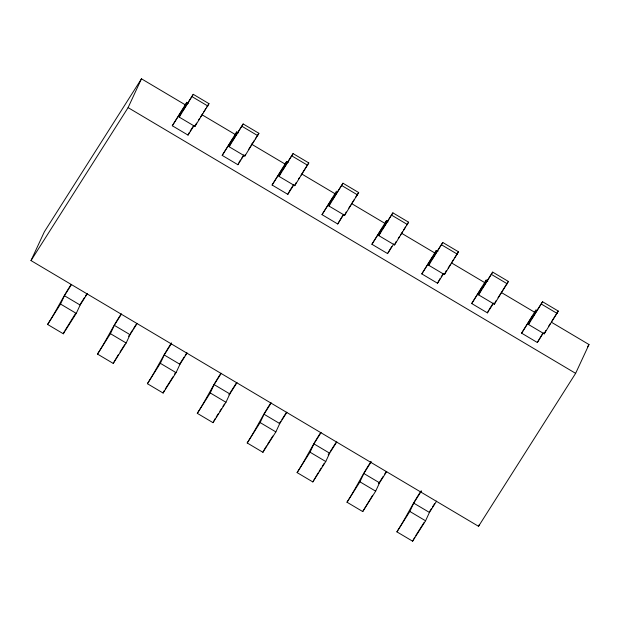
<?xml version="1.0" encoding="UTF-8"?>
<svg xmlns="http://www.w3.org/2000/svg" width="620" height="620" viewBox="0 0 620 620"><rect width="100%" height="100%" fill="white"/><g stroke="black" fill="none" stroke-linecap="round" stroke-linejoin="round"><path stroke-width="0.93" d="M551.567 322.315L589 344.542L575.624 373.356L478.532 526.31L31 260.578L44.377 231.764L141.469 78.81L185.558 104.989M31 260.578L128.092 107.624L141.469 78.81M87.327 293.717L80.135 305.04L76.26 313.387L63.318 333.785L47.601 324.454C56.025 311.426 62.628 297.406 71.168 284.44M47.601 324.454L60.543 304.056L64.418 295.709L71.61 284.379M63.318 333.785L64.426 331.398M75.555 313.418L64.937 330.584M194.184 125.387L188.023 135.098L172.306 125.759L186.791 102.308L188.441 103.284M186.791 102.308L182.916 110.647L193.269 94.333L208.987 103.664L194.936 126.449L179.219 117.11L183.094 108.771L172.306 125.759M179.219 117.11L193.269 94.333M188.023 135.098L189.123 132.711M194.936 126.449L196.486 123.109M137.229 323.346L130.037 334.676L126.162 343.015L113.22 363.413L97.503 354.082C105.927 341.054 112.53 327.035 121.07 314.069M97.503 354.082L110.445 333.684L114.32 325.337L121.512 314.014M113.22 363.413L118.467 354.501M244.086 155.016L237.917 164.726L222.2 155.395L236.685 131.936L238.344 132.912M236.685 131.936L232.81 140.283L243.172 123.961L258.889 133.3L244.83 156.077L229.121 146.746L232.988 138.4L222.2 155.395M229.121 146.746L243.172 123.961M237.917 164.726L238.661 163.138M244.83 156.077L245.605 154.403M187.132 352.974L179.94 364.304L176.065 372.651L163.114 393.041L147.397 383.71C155.992 370.411 162.719 356.089 171.484 342.883M147.397 383.71L160.347 363.312L164.222 354.973L171.415 343.643M163.114 393.041L164.222 390.654M174.577 374.341L175.351 372.674M293.988 184.644L287.82 194.355L272.103 185.024L286.587 161.564L288.246 162.549M286.587 161.564L282.712 169.911L293.074 153.597L308.791 162.928L294.733 185.706L279.015 176.375L282.89 168.028L272.103 185.024M279.015 176.375L293.074 153.597M287.82 194.355L288.928 191.968M294.733 185.706L296.283 182.365M237.026 382.602L229.834 393.933L225.959 402.279L213.017 422.67L197.3 413.339C205.731 400.311 212.335 386.291 220.867 373.325M197.3 413.339L210.25 392.948L214.117 384.601L221.309 373.271M213.017 422.67L215.156 418.655M322.005 214.652L336.49 191.192L332.615 199.539L342.969 183.225L358.685 192.556L344.635 215.334L328.918 206.003L332.793 197.656L322.005 214.652L337.722 223.983L343.883 214.272M328.918 206.003L342.969 183.225M337.722 223.983L342.945 215.117M344.635 215.334L346.185 211.994M286.928 412.23L279.736 423.561L275.861 431.907L262.919 452.298L247.202 442.967C255.626 429.947 262.229 415.919 270.769 402.954M247.202 442.967L260.144 422.577L264.019 414.23L271.211 402.899M262.919 452.298L264.027 449.918M393.785 243.9L387.624 253.611L371.907 244.28L386.392 220.821L388.043 221.805M386.392 220.821L382.517 229.167L392.871 212.854L408.588 222.185L394.537 244.962L378.82 235.631L382.695 227.284L371.907 244.28M378.82 235.631L392.871 212.854M387.988 252.821L391.817 246.365M394.537 244.962L396.087 241.622M336.831 441.858L329.638 453.189L325.763 461.536L312.813 481.926L297.104 472.595C305.528 459.575 312.131 445.548 320.672 432.582M297.104 472.595L310.047 452.205L313.922 443.858L321.113 432.528M312.813 481.926L318.068 473.021M443.688 273.529L437.518 283.239L421.802 273.908L436.286 250.449L437.945 251.433M436.286 250.449L432.411 258.796L442.773 242.482L458.49 251.813L444.432 274.59L428.714 265.259L432.589 256.913L421.802 273.908M428.714 265.259L442.773 242.482M437.518 283.239L440.169 278.426M444.432 274.59L446.369 270.421M386.733 471.487L379.541 482.817L375.666 491.164L362.716 511.562L346.999 502.223C355.593 488.932 362.32 474.61 371.086 461.404M346.999 502.223L359.949 481.833L363.824 473.486L371.016 462.156M362.716 511.562L372.628 495.31M493.582 303.157L487.421 312.868L471.704 303.537L486.189 280.077L487.839 281.062M486.189 280.077L482.314 288.424L492.675 272.11L508.385 281.441L494.334 304.219L478.617 294.887L482.492 286.541L471.704 303.537M478.617 294.887L492.675 272.11M487.421 312.868L488.529 310.488M494.334 304.219L495.884 300.886M436.627 501.115L429.435 512.446L425.56 520.792L412.618 541.19L396.901 531.859C405.496 518.56 412.222 504.238 420.988 491.032M396.901 531.859L409.843 511.461L413.718 503.114L421.43 490.978M412.618 541.19L414.757 537.176M521.606 333.165L536.091 309.706L532.216 318.052L542.57 301.738L558.287 311.07L544.236 333.847L528.519 324.516L532.394 316.169L521.606 333.165L537.323 342.496L543.484 332.785M528.519 324.516L542.57 301.738M537.323 342.496L542.546 333.63M544.236 333.847L545.786 330.514M478.532 526.31L479.338 524.559M80.197 304.304L84.312 297.825M85.343 296.205L86.885 293.772M190.154 131.091L193.758 125.418M198.633 119.986L199.663 118.35M200.702 116.723L202.771 113.46M203.81 111.825L205.879 108.562M206.917 106.927L208.987 103.664M128.557 336.365L129.58 334.746M130.611 333.126L132.672 329.887M133.695 328.259L136.268 324.206M239.026 162.339L240.568 159.906M241.599 158.286L243.66 155.047M120.017 352.051L124.682 344.712M248.527 149.614L254.223 140.639M255.262 139.004L258.889 133.3M179.482 364.374L184.117 357.081M185.14 355.462L186.69 353.028M289.439 191.161L293.554 184.675M165.261 389.027L173.026 376.79M298.429 179.242L299.468 177.607M301.018 175.166L308.791 162.928M228.865 394.816L236.584 382.656M216.194 417.02L218.263 413.757M219.821 411.316L221.371 408.867M222.929 406.418L224.479 403.969M348.851 208.056L350.92 204.794M351.959 203.159L354.028 199.896M355.578 197.447L358.685 192.556M279.287 423.631L280.829 421.205M281.86 419.585L286.487 412.285M264.538 449.097L266.615 445.834M267.646 444.207L272.823 436.046M398.234 238.499L399.264 236.871M400.303 235.236L402.372 231.973M403.411 230.346L405.48 227.075M406.518 225.447L408.588 222.185M328.158 454.886L329.181 453.267M330.212 451.639L335.87 442.726M441.2 276.807L443.261 273.56M319.099 471.386L321.175 468.123M322.206 466.496L324.283 463.233M448.128 268.127L450.717 264.05M451.755 262.415L453.825 259.152M454.863 257.525L458.49 251.813M378.572 483.701L383.199 476.408M384.741 473.975L386.291 471.549M489.041 309.675L493.156 303.188M498.031 297.755L508.385 281.441M429.497 511.709L431.559 508.47M432.589 506.85L434.643 503.603M415.795 535.54L424.08 522.49M548.452 326.57L550.521 323.307M551.56 321.679L558.287 311.07M587.45 346.983L589 344.542M192.161 96.72L207.878 106.051M242.063 126.348L257.781 135.679M291.966 155.976L307.683 165.308M341.86 185.605L357.577 194.936M391.762 215.233L407.479 224.572M441.665 244.869L457.382 254.2M491.567 274.497L507.284 283.828M541.462 304.126L557.179 313.457M202.197 114.871L235.468 134.625M251.271 144.011L285.378 164.261M302.017 174.142L335.288 193.897M351.928 203.771L385.198 223.533M401.838 233.407L435.108 253.169M451.748 263.043L485.018 282.805M501.657 292.679L534.928 312.433M128.092 107.624L575.624 373.356M64.418 295.709L80.135 305.04M114.32 325.337L130.037 334.676M164.222 354.973L179.94 364.304M214.117 384.601L229.834 393.933M264.019 414.23L279.736 423.561M313.922 443.858L329.638 453.189M363.824 473.486L379.541 482.817M413.718 503.114L429.435 512.446M60.543 304.056L76.26 313.387M110.445 333.684L126.162 343.015M160.347 363.312L176.065 372.651M210.25 392.948L225.959 402.279M260.144 422.577L275.861 431.907M310.047 452.205L325.763 461.536M359.949 481.833L375.666 491.164M409.843 511.461L425.56 520.792"/></g></svg>
